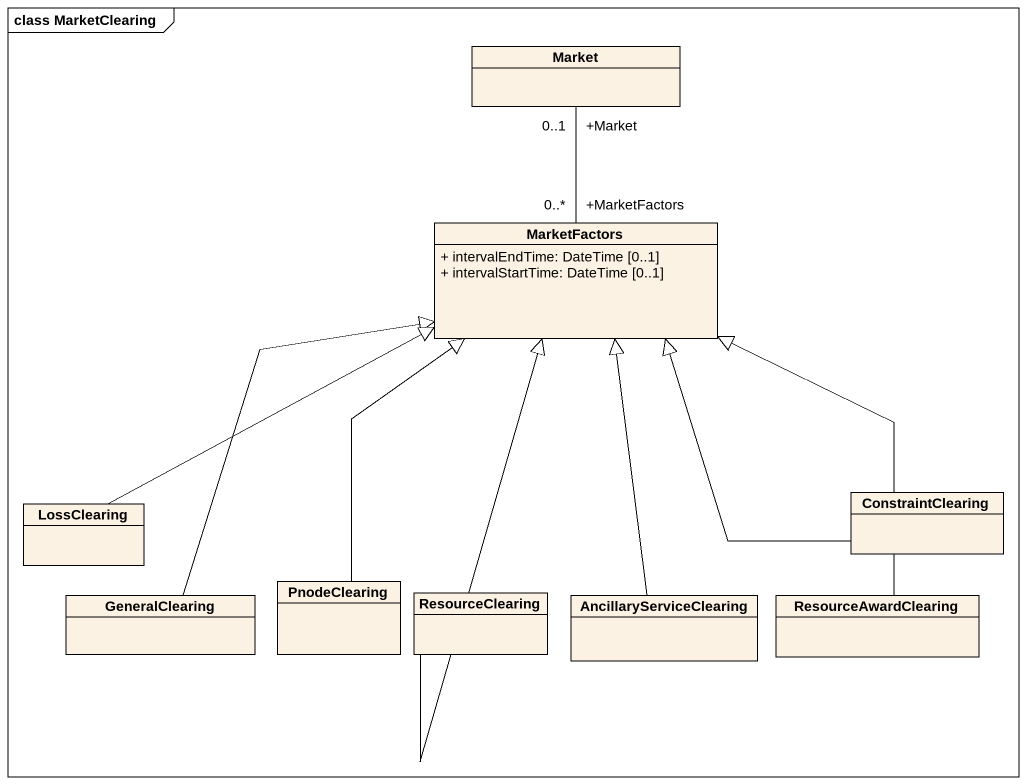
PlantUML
@startuml
mainframe class MarketClearing
hide circle
hide empty members
skinparam classAttributeIconSize 0
class Market
class MarketFactors {
  + intervalEndTime: DateTime [0..1]
  + intervalStartTime: DateTime [0..1]
}
class ConstraintClearing
class LossClearing
class GeneralClearing
class PnodeClearing
class ResourceClearing
class AncillaryServiceClearing
class ResourceAwardClearing
MarketFactors "+MarketFactors\n0..*" -up- "+Market\n0..1" Market
ConstraintClearing -up-|> MarketFactors
LossClearing -right-|> MarketFactors
GeneralClearing -up-|> MarketFactors
PnodeClearing -up-|> MarketFactors
ResourceClearing -up-|> MarketFactors
AncillaryServiceClearing -up-|> MarketFactors
ResourceAwardClearing -up-|> MarketFactors
@enduml
